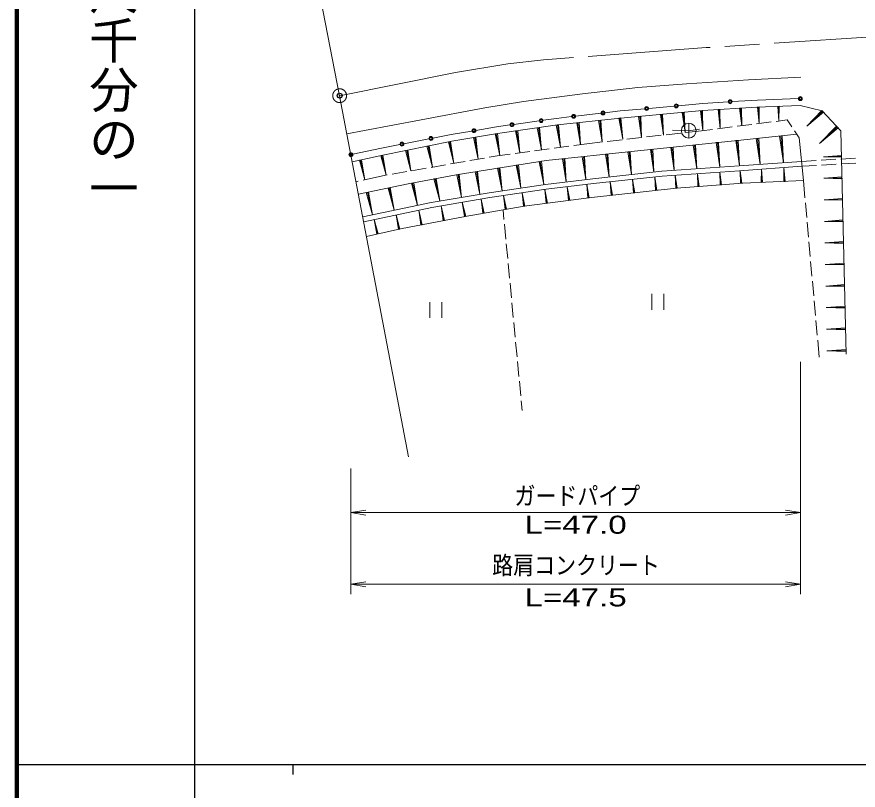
# Model space of a CAD drawing. Units: millimetres, scale not verified. Extents: x 40000 to 680000, y 20000 to 380000.
# Drawn here: x 40000 to 125304, y 202409 to 280882 of the extents above; entities that cross this region are included whole.
import ezdxf
from ezdxf.enums import TextEntityAlignment as Align

# ---------------------------------------------------------------- set-up
doc = ezdxf.new("R2010")
doc.units = ezdxf.units.MM
doc.header["$LTSCALE"] = 1000
doc.header["$PDMODE"] = 32
doc.header["$PDSIZE"] = 500
doc.linetypes.add('CHAIN', pattern=[18.5, 12, -1.5, 3.5, -1.5])
for name, color, linetype, lineweight in [('M-BMK', 2, 'CHAIN', 13), ('M-BMK-OTRS', 5, 'Continuous', 13), ('M-STR-HTXT', 7, 'Continuous', 13), ('M-STR-STRC', 7, 'Continuous', 13), ('M-TTL', 2, 'Continuous', 140), ('M-TTL-BAND', 7, 'Continuous', 25), ('M-WORK', 1, 'Continuous', 13)]:
    doc.layers.add(name, color=color, linetype=linetype, lineweight=lineweight)
doc.layers.add('M-OTRS', color=6, linetype='Continuous')
doc.styles.add('@ＭＳ ゴシック', font='')
doc.styles.add('ＭＳ Ｐゴシック', font='')
doc.styles.get('@ＭＳ ゴシック').set_extended_font_data('@MS Gothic')
doc.styles.get('ＭＳ Ｐゴシック').set_extended_font_data('MS PGothic')

# ---------------------------------------------------------------- blocks, each defined once
blk = doc.blocks.new('open_arrow')
at = {"color": 0, "linetype": 'Continuous', "lineweight": -2}
blk.add_lwpolyline([(7.5, 1.25), (0, 0), (7.5, -1.25)], dxfattribs=at)

msp = doc.modelspace()

# ---------------------------------------------------------------- linework, layer by layer
at = {"layer": 'M-BMK'}
msp.add_lwpolyline([(172667, 280540), (148311, 279727), (128762, 278978), (109907, 277754), (93392, 276530), (89795, 276112), (84462, 275230), (72729, 272880)], dxfattribs=at)
msp.add_circle((72729, 272880), 700, dxfattribs=at)
at = {"layer": 'M-BMK-OTRS'}
for p, q in [((72729, 272880), (65120, 311819)), ((79714, 236243), (72729, 272880))]:
    msp.add_line(p, q, dxfattribs=at)
at = {"layer": 'M-OTRS'}
msp.add_point((72729, 272880), dxfattribs=at)
at = {"layer": 'M-STR-HTXT'}
for p, q in [((119440, 245868), (119440, 222306)), ((73870, 235046), (73870, 222306)), ((73870, 230574), (119440, 230574)), ((73870, 223306), (119440, 223306))]:
    msp.add_line(p, q, dxfattribs=at)
at = {"layer": 'M-STR-STRC'}
for p, q in [((109556, 272089), (112127, 272252)), ((112526, 272277), (115096, 272439)), ((115096, 272439), (119240, 272579)), ((99631, 271155), (101164, 271335)), ((101164, 271335), (103667, 271560)), ((104065, 271596), (106655, 271828)), ((107053, 271864), (109556, 272089)), ((93359, 270387), (94722, 270580)), ((94722, 270580), (96254, 270760)), ((96652, 270806), (99234, 271109)), ((86536, 269362), (88630, 269715)), ((88630, 269715), (89993, 269909)), ((90389, 269965), (92963, 270330)), ((82182, 268578), (84047, 268942)), ((84047, 268942), (86141, 269295)), ((76980, 267562), (78845, 267926)), ((79237, 268003), (81789, 268501)), ((74066, 266936), (76980, 267562))]:
    msp.add_line(p, q, dxfattribs=at)
for centre, radius in [((112326, 272264), 200), ((112326, 272264), 160), ((112326, 272264), 120), ((112326, 272264), 100), ((119440, 272586), 200), ((119440, 272586), 160), ((119440, 272586), 120), ((119440, 272586), 100), ((99433, 271132), 200), ((99433, 271132), 160), ((103866, 271578), 200), ((103866, 271578), 160), ((103866, 271578), 120), ((103866, 271578), 100), ((106854, 271846), 200), ((106854, 271846), 160), ((106854, 271846), 120), ((106854, 271846), 100), ((93161, 270358), 200), ((93161, 270358), 160), ((93161, 270358), 120), ((93161, 270358), 100), ((96453, 270783), 200), ((96453, 270783), 160), ((96453, 270783), 120), ((96453, 270783), 100), ((99433, 271132), 120), ((99433, 271132), 100), ((90191, 269937), 200), ((90191, 269937), 160), ((90191, 269937), 120), ((90191, 269937), 100), ((81986, 268539), 200), ((86339, 269329), 200), ((86339, 269329), 160), ((86339, 269329), 120), ((86339, 269329), 100), ((79041, 267964), 200), ((79041, 267964), 160), ((79041, 267964), 120), ((79041, 267964), 100), ((81986, 268539), 160), ((81986, 268539), 120), ((81986, 268539), 100), ((73870, 266894), 200), ((73870, 266894), 160), ((73870, 266894), 120), ((73870, 266894), 100)]:
    msp.add_circle(centre, radius, dxfattribs=at)
at = {"layer": 'M-TTL'}
msp.add_line((40000, 380000), (40000, 20000), dxfattribs=at)
at = {"layer": 'M-TTL-BAND'}
for p, q in [((58000, 370000), (58000, 20000)), ((40000, 205000), (579000, 205000)), ((68000, 205000), (68000, 204000))]:
    msp.add_line(p, q, dxfattribs=at)
at = {"layer": 'M-WORK'}
for p, q in [((109324, 271353), (109526, 271366)), ((109324, 271353), (109557, 269333)), ((109425, 271360), (109557, 269333)), ((109526, 271366), (109557, 269333)), ((111092, 271471), (111284, 271483)), ((111092, 271471), (111313, 269556)), ((111188, 271477), (111313, 269556)), ((111284, 271483), (111313, 269556)), ((113286, 271614), (113465, 271625)), ((113286, 271614), (113492, 269832)), ((113376, 271620), (113492, 269832)), ((113465, 271625), (113492, 269832)), ((115096, 271726), (115263, 271733)), ((115096, 271726), (115255, 270056)), ((115180, 271730), (115255, 270056)), ((115263, 271733), (115255, 270056)), ((117144, 271796), (117293, 271801)), ((117144, 271796), (117267, 270311)), ((117219, 271798), (117267, 270311)), ((117293, 271801), (117267, 270311)), ((121623, 271372), (120088, 269780)), ((121698, 271291), (120088, 269780)), ((121623, 271372), (121774, 271211)), ((101037, 270592), (101251, 270623)), ((101037, 270592), (101452, 268466)), ((101144, 270607), (101452, 268466)), ((101251, 270623), (101452, 268466)), ((103045, 270781), (103261, 270800)), ((103045, 270781), (103349, 268633)), ((103153, 270790), (103349, 268633)), ((103261, 270800), (103349, 268633)), ((105255, 270981), (105466, 271000)), ((105255, 270981), (105552, 268881)), ((105361, 270991), (105552, 268881)), ((105466, 271000), (105552, 268881)), ((107460, 271181), (107667, 271200)), ((107460, 271181), (107751, 269128)), ((107564, 271191), (107751, 269128)), ((107667, 271200), (107751, 269128)), ((116989, 270276), (118118, 270419)), ((118118, 270419), (118581, 269715)), ((121774, 271211), (120088, 269780)), ((92765, 269614), (92989, 269646)), ((92765, 269614), (93199, 267385)), ((92877, 269630), (93199, 267385)), ((92989, 269646), (93199, 267385)), ((94694, 269891), (94918, 269923)), ((94694, 269891), (95129, 267663)), ((94806, 269907), (95129, 267663)), ((94918, 269923), (95129, 267663)), ((96781, 270125), (97003, 270150)), ((96781, 270125), (97137, 267920)), ((96892, 270137), (97137, 267920)), ((97003, 270150), (97137, 267920)), ((98991, 270369), (99211, 270394)), ((98991, 270369), (99344, 268184)), ((99101, 270382), (99344, 268184)), ((99211, 270394), (99344, 268184)), ((108129, 270078), (108129, 268578)), ((111037, 269521), (112525, 269709)), ((113021, 269772), (114509, 269961)), ((115005, 270024), (116493, 270213)), ((123096, 269802), (121386, 268029)), ((123180, 269712), (121386, 268029)), ((123264, 269623), (121386, 268029)), ((123096, 269802), (123264, 269623)), ((88505, 268996), (88725, 269033)), ((88505, 268996), (88979, 266812)), ((88615, 269014), (88979, 266812)), ((88725, 269033), (88979, 266812)), ((90563, 269297), (90786, 269329)), ((90563, 269297), (90995, 267086)), ((90674, 269313), (90995, 267086)), ((90786, 269329), (90995, 267086)), ((103845, 268689), (105335, 268857)), ((105832, 268912), (107323, 269080)), ((107820, 269136), (109412, 269315)), ((109412, 269315), (110541, 269458)), ((117318, 268777), (117589, 268805)), ((117318, 268777), (117731, 266082)), ((117453, 268791), (117731, 266082)), ((117589, 268805), (117731, 266082)), ((118855, 269297), (119318, 268592)), ((83757, 268198), (83978, 268243)), ((83757, 268198), (84322, 266011)), ((83868, 268220), (84322, 266011)), ((83978, 268243), (84322, 266011)), ((86310, 268633), (86532, 268670)), ((86310, 268633), (86786, 266440)), ((86421, 268652), (86786, 266440)), ((86532, 268670), (86786, 266440)), ((96464, 267829), (97780, 268008)), ((97780, 268008), (99373, 268187)), ((99870, 268243), (101360, 268410)), ((101857, 268466), (103348, 268633)), ((108584, 267869), (108826, 267895)), ((108584, 267869), (108958, 265459)), ((108705, 267882), (108958, 265459)), ((108826, 267895), (108958, 265459)), ((110903, 268113), (111153, 268138)), ((110903, 268113), (111284, 265625)), ((111028, 268125), (111284, 265625)), ((111153, 268138), (111284, 265625)), ((112886, 268321), (113143, 268348)), ((112886, 268321), (113278, 265766)), ((113014, 268334), (113278, 265766)), ((113143, 268348), (113278, 265766)), ((114952, 268534), (115216, 268561)), ((114952, 268534), (115354, 265913)), ((115084, 268548), (115354, 265913)), ((115216, 268561), (115354, 265913)), ((119318, 268592), (119751, 264257)), ((79424, 267305), (79632, 267348)), ((79424, 267305), (79955, 265251)), ((79528, 267327), (79955, 265251)), ((79632, 267348), (79955, 265251)), ((81587, 267751), (81802, 267795)), ((81587, 267751), (82136, 265631)), ((81695, 267773), (82136, 265631)), ((81802, 267795), (82136, 265631)), ((90519, 267021), (92005, 267223)), ((92500, 267290), (93987, 267492)), ((94482, 267560), (95969, 267762)), ((101955, 267172), (102186, 267197)), ((101955, 267172), (102316, 264873)), ((102071, 267185), (102316, 264873)), ((102186, 267197), (102316, 264873)), ((104241, 267413), (104471, 267437)), ((104241, 267413), (104600, 265120)), ((104356, 267425), (104600, 265120)), ((104471, 267437), (104600, 265120)), ((106296, 267629), (106531, 267654)), ((106296, 267629), (106662, 265296)), ((106414, 267641), (106662, 265296)), ((106531, 267654), (106662, 265296)), ((74755, 266332), (74956, 266374)), ((74755, 266332), (75279, 264348)), ((74856, 266353), (75279, 264348)), ((74956, 266374), (75279, 264348)), ((76913, 266787), (77113, 266830)), ((76913, 266787), (77434, 264812)), ((77013, 266808), (77434, 264812)), ((77113, 266830), (77434, 264812)), ((83966, 265949), (85444, 266207)), ((85936, 266292), (87414, 266550)), ((87907, 266635), (88707, 266775)), ((88707, 266775), (90023, 266954)), ((92958, 266182), (93192, 266219)), ((92958, 266182), (93446, 263855)), ((93075, 266201), (93446, 263855)), ((93192, 266219), (93446, 263855)), ((95327, 266470), (95562, 266495)), ((95327, 266470), (95694, 264127)), ((95445, 266482), (95694, 264127)), ((95562, 266495), (95694, 264127)), ((97323, 266681), (97556, 266706)), ((97323, 266681), (97686, 264365)), ((97440, 266694), (97686, 264365)), ((97556, 266706), (97686, 264365)), ((99701, 266933), (99934, 266958)), ((99701, 266933), (100064, 264617)), ((99817, 266946), (100064, 264617)), ((99934, 266958), (100064, 264617)), ((119556, 266210), (121041, 266301)), ((121540, 266332), (123038, 266424)), ((123608, 266818), (121773, 266682)), ((123610, 266726), (121773, 266682)), ((123612, 266634), (121773, 266682)), ((123537, 266454), (125034, 266546)), ((123608, 266818), (123612, 266634)), ((80025, 265263), (81503, 265520)), ((81996, 265606), (83473, 265863)), ((88748, 265516), (88977, 265552)), ((88748, 265516), (89222, 263238)), ((88862, 265534), (89222, 263238)), ((88977, 265552), (89222, 263238)), ((90624, 265813), (90854, 265849)), ((90624, 265813), (91098, 263534)), ((90739, 265831), (91098, 263534)), ((90854, 265849), (91098, 263534)), ((115475, 264087), (115488, 265421)), ((115541, 264090), (115488, 265421)), ((115608, 264092), (115488, 265421)), ((117750, 264178), (117764, 265582)), ((117820, 264180), (117764, 265582)), ((117890, 264183), (117764, 265582)), ((119606, 265712), (121082, 265803)), ((121581, 265833), (123078, 265925)), ((123577, 265956), (125074, 266048)), ((75101, 264307), (76762, 264695)), ((76762, 264695), (77562, 264834)), ((78055, 264920), (79533, 265177)), ((82289, 264426), (82513, 264475)), ((82401, 264451), (82894, 262206)), ((82513, 264475), (82894, 262206)), ((84628, 264865), (84860, 264900)), ((84628, 264865), (85093, 262562)), ((84744, 264883), (85093, 262562)), ((84860, 264900), (85093, 262562)), ((86480, 265159), (86710, 265193)), ((86480, 265159), (86940, 262877)), ((86595, 265176), (86940, 262877)), ((86710, 265193), (86940, 262877)), ((104836, 263271), (104686, 264627)), ((104903, 263279), (104686, 264627)), ((104768, 263264), (104686, 264627)), ((106892, 263498), (106748, 264801)), ((106957, 263505), (106748, 264801)), ((106826, 263491), (106748, 264801)), ((109121, 263669), (109022, 264962)), ((109186, 263674), (109022, 264962)), ((109056, 263664), (109022, 264962)), ((111371, 263841), (111273, 265122)), ((111435, 263846), (111273, 265122)), ((111307, 263837), (111273, 265122)), ((113439, 264000), (113342, 265269)), ((113503, 264005), (113342, 265269)), ((113376, 263995), (113342, 265269)), ((123660, 264635), (121813, 264499)), ((123662, 264543), (121813, 264499)), ((123664, 264450), (121813, 264499)), ((123660, 264635), (123664, 264450)), ((74395, 264142), (74614, 264193)), ((80012, 263996), (80240, 264046)), ((80012, 263996), (80626, 261747)), ((80126, 264021), (80626, 261747)), ((80240, 264046), (80626, 261747)), ((82289, 264426), (82894, 262206)), ((95987, 262255), (95809, 263638)), ((96056, 262263), (95809, 263638)), ((95918, 262246), (95809, 263638)), ((97958, 262507), (97782, 263872)), ((98026, 262516), (97782, 263872)), ((97889, 262499), (97782, 263872)), ((100317, 262773), (100166, 264138)), ((100385, 262781), (100166, 264138)), ((100248, 262766), (100166, 264138)), ((102577, 263022), (102427, 264383)), ((102645, 263030), (102427, 264383)), ((102509, 263015), (102427, 264383)), ((109186, 263674), (109056, 263664)), ((111435, 263846), (111307, 263837)), ((113503, 264005), (113376, 263995)), ((115608, 264092), (115475, 264087)), ((117890, 264183), (117750, 264178)), ((119907, 262521), (119751, 264257)), ((75434, 263048), (75663, 263098)), ((75434, 263048), (76051, 260785)), ((75548, 263073), (76051, 260785)), ((75663, 263098), (76051, 260785)), ((77639, 263510), (77868, 263560)), ((77639, 263510), (78256, 261250)), ((77754, 263535), (78256, 261250)), ((77868, 263560), (78256, 261250)), ((89571, 261346), (89328, 262745)), ((89641, 261358), (89328, 262745)), ((89501, 261334), (89328, 262745)), ((91451, 261673), (91220, 263008)), ((91518, 261684), (91220, 263008)), ((91385, 261661), (91220, 263008)), ((93727, 261965), (93547, 263365)), ((93797, 261974), (93547, 263365)), ((93657, 261956), (93547, 263365)), ((100385, 262781), (100248, 262766)), ((102645, 263030), (102509, 263015)), ((104903, 263279), (104768, 263264)), ((106957, 263505), (106826, 263491)), ((85447, 260630), (85168, 262067)), ((85519, 260644), (85168, 262067)), ((85375, 260617), (85168, 262067)), ((87321, 260956), (87071, 262392)), ((87392, 260968), (87071, 262392)), ((87249, 260943), (87071, 262392)), ((93797, 261974), (93657, 261956)), ((96056, 262263), (95918, 262246)), ((98026, 262516), (97889, 262499)), ((120085, 260529), (119951, 262023)), ((123712, 262452), (121853, 262314)), ((123714, 262359), (121853, 262314)), ((123716, 262265), (121853, 262314)), ((123712, 262452), (123716, 262265)), ((81035, 259774), (80746, 261261)), ((81109, 259788), (80746, 261261)), ((80960, 259760), (80746, 261261)), ((83295, 260213), (83007, 261699)), ((83370, 260227), (83007, 261699)), ((83221, 260198), (83007, 261699)), ((89392, 260328), (89300, 261299)), ((89641, 261358), (89501, 261334)), ((91518, 261684), (91385, 261661)), ((76559, 258833), (76226, 260314)), ((76633, 258849), (76226, 260314)), ((76485, 258816), (76226, 260314)), ((78771, 259331), (78445, 260778)), ((78844, 259347), (78445, 260778)), ((78699, 259315), (78445, 260778)), ((83370, 260227), (83221, 260198)), ((85519, 260644), (85375, 260617)), ((87392, 260968), (87249, 260943)), ((123764, 260267), (121893, 260128)), ((123764, 260267), (123768, 260079)), ((78844, 259347), (78699, 259315)), ((81109, 259788), (80960, 259760)), ((89581, 258337), (89439, 259830)), ((120263, 258537), (120130, 260031)), ((123766, 260173), (121893, 260128)), ((123768, 260079), (121893, 260128)), ((76633, 258849), (76485, 258816)), ((89770, 256346), (89628, 257839)), ((120442, 256545), (120308, 258039)), ((123816, 258080), (121933, 257941)), ((123818, 257986), (121933, 257941)), ((123820, 257892), (121933, 257941)), ((123816, 258080), (123820, 257892)), ((120620, 254553), (120486, 256047)), ((89959, 254355), (89818, 255848)), ((123868, 255893), (121973, 255753)), ((123870, 255798), (121973, 255753)), ((123873, 255703), (121973, 255753)), ((123868, 255893), (123873, 255703)), ((90148, 252364), (90007, 253857)), ((120798, 252561), (120665, 254055)), ((123920, 253705), (122013, 253564)), ((123922, 253609), (122013, 253564)), ((123925, 253514), (122013, 253564)), ((123920, 253705), (123925, 253514)), ((104396, 252757), (104396, 251157)), ((105596, 251157), (105596, 252757)), ((81885, 251928), (81885, 250328)), ((83085, 250328), (83085, 251928)), ((90338, 250373), (90196, 251866)), ((120977, 250569), (120843, 252063)), ((123972, 251515), (122053, 251373)), ((123975, 251419), (122053, 251373)), ((123977, 251323), (122053, 251373)), ((123972, 251515), (123977, 251323)), ((121155, 248577), (121021, 250071)), ((90527, 248382), (90385, 249875)), ((124025, 249324), (122093, 249181)), ((124027, 249227), (122093, 249181)), ((124029, 249130), (122093, 249181)), ((124025, 249324), (124029, 249130)), ((90716, 246391), (90574, 247884)), ((121355, 246343), (121200, 248079)), ((124077, 247132), (122134, 246988)), ((124079, 247034), (122134, 246988)), ((124081, 246937), (122134, 246988)), ((124077, 247132), (124081, 246937)), ((90905, 244399), (90763, 245893)), ((91094, 242408), (90952, 243902)), ((91234, 240939), (91141, 241911))]:
    msp.add_line(p, q, dxfattribs=at)
for points in [[(73470, 268994), (75237, 269356), (80981, 270442), (87455, 271639), (91384, 272294), (97353, 273061), (102966, 273716), (107906, 274090), (114192, 274502), (119487, 274764)], [(74008, 266174), (77119, 266831), (84098, 268268), (88744, 269036), (94806, 269907), (101190, 270612), (109531, 271369), (115039, 271728), (119435, 271870)], [(119435, 271870), (121650, 271343), (123548, 269320), (124089, 246635)], [(74635, 262884), (79694, 263940), (84554, 264853), (93656, 266292), (102629, 267244), (113403, 268375), (119077, 268958)], [(109210, 269470), (108129, 269328), (106479, 269383)], [(75073, 260583), (81997, 262034), (87877, 263037), (93593, 263877), (98410, 264451), (105387, 265205), (113227, 265763), (119556, 266210)], [(75167, 260092), (82091, 261543), (87955, 262543), (93659, 263381), (98467, 263954), (105431, 264707), (113262, 265264), (119606, 265712)], [(119751, 264257), (113602, 264012), (106892, 263498), (98265, 262547), (91451, 261673), (85447, 260630), (78890, 259358), (75455, 258584)]]:
    msp.add_lwpolyline(points, dxfattribs=at)
msp.add_circle((108129, 269328), 750, dxfattribs=at)

# ---------------------------------------------------------------- block references
at = {"layer": 'M-STR-HTXT', "xscale": 200, "yscale": 200}
for p in [(73870, 230574), (73870, 223306)]:
    msp.add_blockref('open_arrow', p, dxfattribs=at)
at = {"layer": 'M-STR-HTXT', "xscale": 200, "yscale": 200, "rotation": 180}
for p in [(119440, 230574), (119440, 223306)]:
    msp.add_blockref('open_arrow', p, dxfattribs=at)

# ---------------------------------------------------------------- texts
at = {"layer": 'M-STR-HTXT', "style": 'ＭＳ Ｐゴシック'}
for s, width, p in [('ガードパイプ', 0.85, (96827, 230807)), ('L=47.0', 1.4, (96655, 227879)), ('路肩コンクリート', 0.85, (96702, 223770)), ('L=47.5', 1.4, (96655, 220507))]:
    msp.add_text(s, height=1833, dxfattribs=dict(at, width=width)).set_placement(p, align=Align.BOTTOM_CENTER)
at = {"layer": 'M-TTL-BAND', "style": '@ＭＳ ゴシック'}
msp.add_text('縮尺千分の一', height=3666, rotation=270, dxfattribs=at).set_placement((49777, 261030), align=Align.MIDDLE_RIGHT)

doc.saveas('drawing.dxf')
